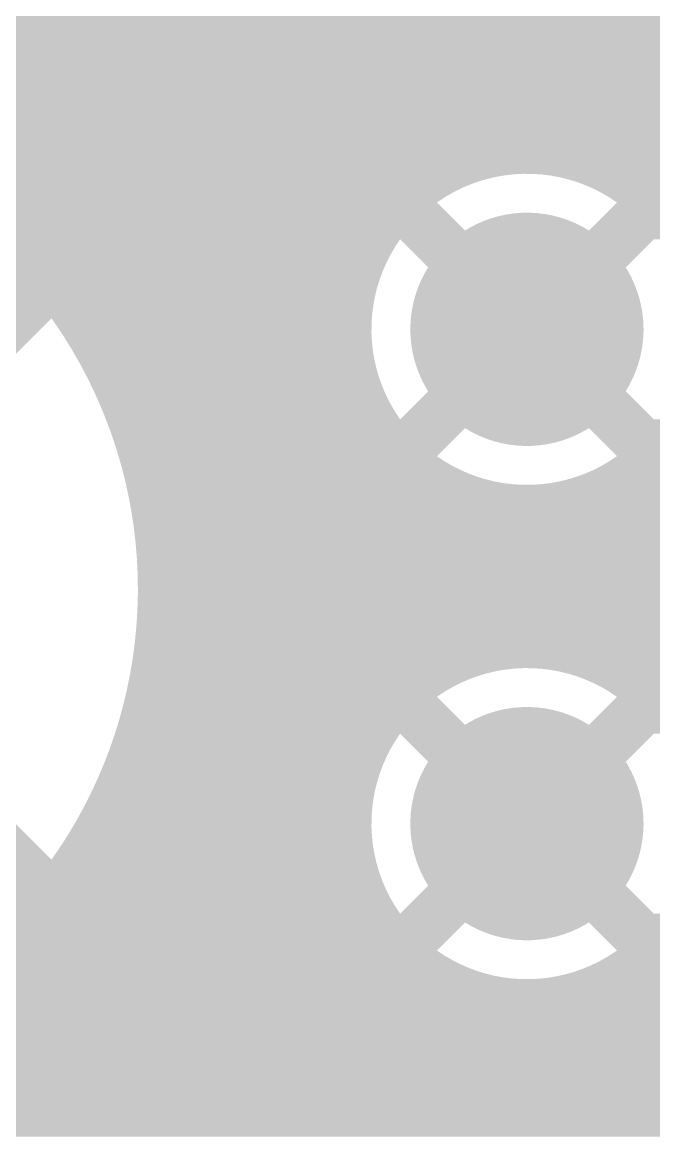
# Model space of a CAD drawing. Extents: x 295 to 953, y 10 to 290.
# Drawn here: x 541.25 to 546.6, y 125.44 to 134.89 of the extents above; entities that cross this region are included whole.
import ezdxf

# ---------------------------------------------------------------- set-up
doc = ezdxf.new("R2010")
doc.units = 0
doc.header["$LTSCALE"] = 5
doc.header["$MEASUREMENT"] = 0
doc.layers.add('GND1', color=7, linetype='CONTINUOUS')

msp = doc.modelspace()

# ---------------------------------------------------------------- linework, layer by layer
at = {"layer": 'GND1'}
for points in [[(525.2716, 134.6992), (525.2716, 135.6883), (562.2157, 134.6992), (562.6236, 135.6883)], [(525.2716, 134.5132), (525.2716, 134.6992), (562.1631, 134.5132), (562.2157, 134.6992)], [(525.2716, 134.3796), (525.2716, 134.5132), (562.1524, 134.3796), (562.1631, 134.5132)], [(525.2716, 134.0412), (525.2716, 134.3796), (562.1524, 134.0412), (562.1524, 134.3796)], [(538.4545, 134.0372), (538.3216, 134.0412), (562.1524, 134.0372), (562.1524, 134.0412)], [(538.5873, 134.0287), (538.4545, 134.0372), (562.1524, 134.0287), (562.1524, 134.0372)], [(538.7197, 134.0158), (538.5873, 134.0287), (562.1524, 134.0158), (562.1524, 134.0287)], [(538.8516, 133.9985), (538.7197, 134.0158), (562.1524, 133.9985), (562.1524, 134.0158)], [(538.9828, 133.9767), (538.8516, 133.9985), (562.1524, 133.9767), (562.1524, 133.9985)], [(539.1133, 133.9505), (538.9828, 133.9767), (562.1524, 133.9505), (562.1524, 133.9767)], [(539.2427, 133.92), (539.1133, 133.9505), (562.1524, 133.92), (562.1524, 133.9505)], [(539.3711, 133.8851), (539.2427, 133.92), (562.1524, 133.8851), (562.1524, 133.92)], [(539.4983, 133.8459), (539.3711, 133.8851), (562.1524, 133.8459), (562.1524, 133.8851)], [(539.624, 133.8025), (539.4983, 133.8459), (562.1524, 133.8025), (562.1524, 133.8459)], [(539.7482, 133.7549), (539.624, 133.8025), (562.1524, 133.7549), (562.1524, 133.8025)], [(539.8708, 133.7031), (539.7482, 133.7549), (562.1524, 133.7031), (562.1524, 133.7549)], [(539.9915, 133.6473), (539.8708, 133.7031), (562.1524, 133.6473), (562.1524, 133.7031)], [(540.0804, 133.6025), (539.9915, 133.6473), (562.1524, 133.6025), (562.1524, 133.6473)], [(540.0883, 133.5985), (540.0804, 133.6025), (545.4208, 133.5985), (545.4974, 133.6025)], [(545.5742, 133.6021), (545.4974, 133.6025), (550.3783, 133.6021), (550.3869, 133.6025)], [(545.6297, 133.5985), (545.5742, 133.6021), (550.3103, 133.5985), (550.3783, 133.6021)], [(540.1051, 133.59), (540.0883, 133.5985), (545.3445, 133.59), (545.4208, 133.5985)], [(540.1103, 133.5874), (540.1051, 133.59), (545.3292, 133.5874), (545.3445, 133.59)], [(540.1291, 133.5771), (540.1103, 133.5874), (545.2688, 133.5771), (545.3292, 133.5874)], [(540.1607, 133.5598), (540.1291, 133.5771), (545.194, 133.5598), (545.2688, 133.5771)], [(540.2002, 133.5382), (540.1607, 133.5598), (545.1203, 133.5382), (545.194, 133.5598)], [(540.227, 133.5236), (540.2002, 133.5382), (545.0793, 133.5236), (545.1203, 133.5382)], [(540.246, 133.5124), (540.227, 133.5236), (545.048, 133.5124), (545.0793, 133.5236)], [(540.2967, 133.4824), (540.246, 133.5124), (544.9773, 133.4824), (545.048, 133.5124)], [(545.6508, 133.5971), (545.6297, 133.5985), (550.2981, 133.5971), (550.3103, 133.5985)], [(545.7087, 133.59), (545.6508, 133.5971), (550.234, 133.59), (550.2981, 133.5971)], [(545.727, 133.5878), (545.7087, 133.59), (550.2207, 133.5878), (550.234, 133.59)], [(545.7853, 133.5771), (545.727, 133.5878), (550.1583, 133.5771), (550.2207, 133.5878)], [(545.8025, 133.574), (545.7853, 133.5771), (550.1447, 133.574), (550.1583, 133.5771)], [(545.8606, 133.5598), (545.8025, 133.574), (550.0835, 133.5598), (550.1447, 133.574)], [(545.8771, 133.5558), (545.8606, 133.5598), (550.0698, 133.5558), (550.0835, 133.5598)], [(545.9346, 133.5382), (545.8771, 133.5558), (550.0098, 133.5382), (550.0698, 133.5558)], [(545.9505, 133.5334), (545.9346, 133.5382), (549.9961, 133.5334), (550.0098, 133.5382)], [(546.0071, 133.5124), (545.9505, 133.5334), (549.9375, 133.5124), (549.9961, 133.5334)], [(546.0225, 133.5067), (546.0071, 133.5124), (549.924, 133.5067), (549.9375, 133.5124)], [(546.0779, 133.4824), (546.0225, 133.5067), (549.8668, 133.4824), (549.924, 133.5067)], [(540.3415, 133.4559), (540.2967, 133.4824), (544.9238, 133.4559), (544.9773, 133.4824)], [(540.3534, 133.4483), (540.3415, 133.4559), (544.9086, 133.4483), (544.9238, 133.4559)], [(540.413, 133.4103), (540.3534, 133.4483), (544.8419, 133.4103), (544.9086, 133.4483)], [(546.0928, 133.4758), (546.0779, 133.4824), (549.8536, 133.4758), (549.8668, 133.4824)], [(546.1468, 133.4483), (546.0928, 133.4758), (549.7981, 133.4483), (549.8536, 133.4758)], [(546.1612, 133.4409), (546.1468, 133.4483), (549.7851, 133.4409), (549.7981, 133.4483)], [(546.2135, 133.4103), (546.1612, 133.4409), (549.7314, 133.4103), (549.7851, 133.4409)], [(540.4537, 133.3843), (540.413, 133.4103), (544.8019, 133.3843), (544.8419, 133.4103)], [(540.4769, 133.3684), (540.4537, 133.3843), (544.7775, 133.3684), (544.8019, 133.3843)], [(540.4898, 133.3595), (540.4769, 133.3684), (544.7648, 133.3595), (544.7775, 133.3684)], [(540.5633, 133.309), (540.4898, 133.3595), (544.8153, 133.309), (544.7648, 133.3595)], [(546.0537, 133.1219), (546.2913, 133.3595), (549.8919, 133.1219), (549.6544, 133.3595)], [(546.2275, 133.4021), (546.2135, 133.4103), (549.7188, 133.4021), (549.7314, 133.4103)], [(546.2779, 133.3684), (546.2275, 133.4021), (549.667, 133.3684), (549.7188, 133.4021)], [(546.2912, 133.3595), (546.2779, 133.3684), (549.6543, 133.3595), (549.667, 133.3684)], [(546.2913, 133.3595), (546.2912, 133.3595), (549.6544, 133.3595), (549.6543, 133.3595)], [(540.3762, 133.1219), (540.5633, 133.309), (545.0024, 133.1219), (544.8153, 133.309)], [(545.1823, 133.2102), (545.2228, 133.2249), (545.8752, 133.2102), (545.8317, 133.2249)], [(545.2228, 133.2249), (545.2457, 133.2315), (545.8317, 133.2249), (545.8122, 133.2315)], [(545.2457, 133.2315), (545.2867, 133.2433), (545.8122, 133.2315), (545.7674, 133.2433)], [(545.2867, 133.2433), (545.3105, 133.2484), (545.7674, 133.2433), (545.7479, 133.2484)], [(545.3105, 133.2484), (545.3517, 133.2573), (545.7479, 133.2484), (545.7017, 133.2573)], [(545.3517, 133.2573), (545.3769, 133.261), (545.7017, 133.2573), (545.6826, 133.261)], [(545.3769, 133.261), (545.4175, 133.267), (545.6826, 133.261), (545.6346, 133.267)], [(545.4175, 133.267), (545.4458, 133.2692), (545.6346, 133.267), (545.6167, 133.2692)], [(545.4458, 133.2692), (545.4838, 133.2722), (545.6167, 133.2692), (545.5635, 133.2722)], [(545.4838, 133.2722), (545.5503, 133.2729), (545.5635, 133.2722), (545.5503, 133.2729)], [(545.0024, 133.1219), (545.0406, 133.1447), (546.0537, 133.1219), (546.0146, 133.1447)], [(545.0406, 133.1447), (545.0609, 133.1554), (546.0146, 133.1447), (545.9962, 133.1554)], [(545.0609, 133.1554), (545.0995, 133.1755), (545.9962, 133.1554), (545.9555, 133.1755)], [(545.0995, 133.1755), (545.1207, 133.1848), (545.9555, 133.1755), (545.9366, 133.1848)], [(545.1207, 133.1848), (545.1603, 133.2023), (545.9366, 133.1848), (545.8945, 133.2023)], [(545.1603, 133.2023), (545.1823, 133.2102), (545.8945, 133.2023), (545.8752, 133.2102)], [(540.2378, 132.9835), (540.3017, 133.0474), (544.41, 132.9835), (544.4526, 133.0474)], [(540.3017, 133.0474), (540.3762, 133.1219), (562.1524, 133.0474), (562.1524, 133.1219)], [(544.6902, 132.8098), (544.4526, 133.0474), (546.3659, 132.8098), (546.6035, 133.0474)], [(540.1716, 132.9173), (540.2378, 132.9835), (544.3712, 132.9173), (544.41, 132.9835)], [(540.0329, 132.7786), (540.1032, 132.8489), (544.3055, 132.7786), (544.3363, 132.8489)], [(540.1032, 132.8489), (540.1716, 132.9173), (544.3363, 132.8489), (544.3712, 132.9173)], [(539.9609, 132.7066), (540.0329, 132.7786), (544.2788, 132.7066), (544.3055, 132.7786)], [(544.6471, 132.7326), (544.6568, 132.7523), (546.4096, 132.7326), (546.3987, 132.7523)], [(544.6568, 132.7523), (544.6792, 132.7908), (546.3987, 132.7523), (546.3775, 132.7908)], [(544.6792, 132.7908), (544.6902, 132.8097), (546.3775, 132.7908), (546.3659, 132.8097)], [(544.6902, 132.8097), (544.6902, 132.8098), (546.3659, 132.8097), (546.3659, 132.8098)], [(539.8875, 132.6332), (539.9609, 132.7066), (544.2563, 132.6332), (544.2788, 132.7066)], [(544.6019, 132.6313), (544.6189, 132.6724), (546.4537, 132.6313), (546.4377, 132.6724)], [(544.6189, 132.6724), (544.6273, 132.6927), (546.4377, 132.6724), (546.4282, 132.6927)], [(544.6273, 132.6927), (544.6471, 132.7326), (546.4282, 132.6927), (546.4096, 132.7326)], [(531.718, 132.5586), (531.6849, 132.5964), (544.2382, 132.5586), (544.2474, 132.5964)], [(539.8507, 132.5964), (539.8875, 132.6332), (544.2474, 132.5964), (544.2563, 132.6332)], [(544.575, 132.5469), (544.5807, 132.5682), (546.4816, 132.5469), (546.4749, 132.5682)], [(544.5807, 132.5682), (544.5949, 132.6104), (546.4749, 132.5682), (546.4618, 132.6104)], [(544.5949, 132.6104), (544.6019, 132.6313), (546.4618, 132.6104), (546.4537, 132.6313)], [(531.7841, 132.4831), (531.718, 132.5586), (544.2244, 132.4831), (544.2382, 132.5586)], [(531.8507, 132.4069), (531.7841, 132.4831), (544.215, 132.4069), (544.2244, 132.4831)], [(544.5511, 132.4387), (544.5595, 132.4823), (546.5045, 132.4387), (546.4971, 132.4823)], [(544.5595, 132.4823), (544.5637, 132.504), (546.4971, 132.4823), (546.4919, 132.504)], [(544.5637, 132.504), (544.575, 132.5469), (546.4919, 132.504), (546.4816, 132.5469)], [(531.8772, 132.3766), (531.8507, 132.4069), (544.2131, 132.3766), (544.215, 132.4069)], [(535.7552, 131.664), (535.0426, 132.3766), (540.7833, 131.664), (541.4959, 132.3766)], [(541.5259, 132.3337), (541.4959, 132.3766), (544.2103, 132.3337), (544.2131, 132.3766)], [(544.5417, 132.3506), (544.543, 132.3727), (546.5149, 132.3506), (546.5126, 132.3727)], [(544.543, 132.3727), (544.5484, 132.4167), (546.5126, 132.3727), (546.5082, 132.4167)], [(544.5484, 132.4167), (544.5511, 132.4387), (546.5082, 132.4167), (546.5045, 132.4387)], [(541.5283, 132.3302), (541.5259, 132.3337), (544.2101, 132.3302), (544.2103, 132.3337)], [(541.5794, 132.2535), (541.5283, 132.3302), (544.2096, 132.2535), (544.2101, 132.3302)], [(544.539, 132.2841), (544.5392, 132.3063), (546.5171, 132.2841), (546.5164, 132.3063)], [(544.5397, 132.2619), (544.539, 132.2841), (546.5169, 132.2619), (546.5171, 132.2841)], [(544.5392, 132.3063), (544.5417, 132.3506), (546.5164, 132.3063), (546.5149, 132.3506)], [(541.5997, 132.2231), (541.5794, 132.2535), (544.2112, 132.2231), (544.2096, 132.2535)], [(541.6284, 132.1768), (541.5997, 132.2231), (544.2137, 132.1768), (544.2112, 132.2231)], [(544.5412, 132.2176), (544.5397, 132.2619), (546.5144, 132.2176), (546.5169, 132.2619)], [(544.5435, 132.1955), (544.5412, 132.2176), (546.5131, 132.1955), (546.5144, 132.2176)], [(544.5479, 132.1515), (544.5435, 132.1955), (546.5077, 132.1515), (546.5131, 132.1955)], [(541.6698, 132.11), (541.6284, 132.1768), (544.2211, 132.11), (544.2137, 132.1768)], [(541.6752, 132.1005), (541.6698, 132.11), (544.2221, 132.1005), (544.2211, 132.11)], [(541.7186, 132.0248), (541.6752, 132.1005), (544.235, 132.0248), (544.2221, 132.1005)], [(544.5516, 132.1295), (544.5479, 132.1515), (546.505, 132.1295), (546.5077, 132.1515)], [(544.559, 132.0859), (544.5516, 132.1295), (546.4966, 132.0859), (546.505, 132.1295)], [(541.736, 131.9946), (541.7186, 132.0248), (544.242, 131.9946), (544.235, 132.0248)], [(544.5642, 132.0642), (544.559, 132.0859), (546.4924, 132.0642), (546.4966, 132.0859)], [(544.5745, 132.0213), (544.5642, 132.0642), (546.4811, 132.0213), (546.4924, 132.0642)], [(544.5812, 132), (544.5745, 132.0213), (546.4754, 132), (546.4811, 132.0213)], [(544.5943, 131.9578), (544.5812, 132), (546.4612, 131.9578), (546.4754, 132)], [(541.7596, 131.95), (541.736, 131.9946), (544.2523, 131.95), (544.242, 131.9946)], [(541.7983, 131.877), (541.7596, 131.95), (544.2737, 131.877), (544.2523, 131.95)], [(544.6024, 131.9369), (544.5943, 131.9578), (546.4542, 131.9369), (546.4612, 131.9578)], [(544.6184, 131.8958), (544.6024, 131.9369), (546.4372, 131.8958), (546.4542, 131.9369)], [(541.7986, 131.8764), (541.7983, 131.877), (544.2739, 131.8764), (544.2737, 131.877)], [(541.8338, 131.8041), (541.7986, 131.8764), (544.2998, 131.8041), (544.2739, 131.8764)], [(544.6279, 131.8755), (544.6184, 131.8958), (546.4288, 131.8755), (546.4372, 131.8958)], [(544.6465, 131.8356), (544.6279, 131.8755), (546.409, 131.8356), (546.4288, 131.8755)], [(544.6574, 131.8159), (544.6465, 131.8356), (546.3993, 131.8159), (546.409, 131.8356)], [(544.6786, 131.7774), (544.6574, 131.8159), (546.3769, 131.7774), (546.3993, 131.8159)], [(541.8565, 131.7574), (541.8338, 131.8041), (544.3196, 131.7574), (544.2998, 131.8041)], [(541.8673, 131.7334), (541.8565, 131.7574), (544.3298, 131.7334), (544.3196, 131.7574)], [(541.898, 131.6646), (541.8673, 131.7334), (544.3638, 131.6646), (544.3298, 131.7334)], [(544.4526, 131.5208), (544.6902, 131.7584), (546.6035, 131.5208), (546.3659, 131.7584)], [(544.6902, 131.7585), (544.6786, 131.7774), (546.3659, 131.7585), (546.3769, 131.7774)], [(544.6902, 131.7584), (544.6902, 131.7585), (546.3659, 131.7584), (546.3659, 131.7585)], [(541.9108, 131.636), (541.898, 131.6646), (544.3802, 131.636), (544.3638, 131.6646)], [(541.9263, 131.5979), (541.9108, 131.636), (544.4019, 131.5979), (544.3802, 131.636)], [(541.9525, 131.5335), (541.9263, 131.5979), (544.4437, 131.5335), (544.4019, 131.5979)], [(541.9577, 131.5208), (541.9525, 131.5335), (544.4526, 131.5208), (544.4437, 131.5335)], [(541.9609, 131.5127), (541.9577, 131.5208), (562.1524, 131.5127), (562.1524, 131.5208)], [(541.9854, 131.4463), (541.9609, 131.5127), (562.1524, 131.4463), (562.1524, 131.5127)], [(542.0069, 131.3879), (541.9854, 131.4463), (544.944, 131.3879), (545.0024, 131.4463)], [(545.0415, 131.4235), (545.0024, 131.4463), (546.0155, 131.4235), (546.0537, 131.4463)], [(546.2913, 131.2087), (546.0537, 131.4463), (549.6544, 131.2087), (549.8919, 131.4463)], [(542.0487, 131.2616), (542.0069, 131.3879), (544.8177, 131.2616), (544.944, 131.3879)], [(545.0599, 131.4128), (545.0415, 131.4235), (545.9952, 131.4128), (546.0155, 131.4235)], [(545.1006, 131.3927), (545.0599, 131.4128), (545.9566, 131.3927), (545.9952, 131.4128)], [(545.1195, 131.3834), (545.1006, 131.3927), (545.9354, 131.3834), (545.9566, 131.3927)], [(545.1616, 131.3659), (545.1195, 131.3834), (545.8958, 131.3659), (545.9354, 131.3834)], [(545.1809, 131.358), (545.1616, 131.3659), (545.8738, 131.358), (545.8958, 131.3659)], [(545.2244, 131.3433), (545.1809, 131.358), (545.8333, 131.3433), (545.8738, 131.358)], [(545.2439, 131.3367), (545.2244, 131.3433), (545.8104, 131.3367), (545.8333, 131.3433)], [(545.2887, 131.3249), (545.2439, 131.3367), (545.7694, 131.3249), (545.8104, 131.3367)], [(542.0642, 131.2087), (542.0487, 131.2616), (544.7648, 131.2087), (544.8177, 131.2616)], [(545.3082, 131.3198), (545.2887, 131.3249), (545.7456, 131.3198), (545.7694, 131.3249)], [(545.3544, 131.3109), (545.3082, 131.3198), (545.7044, 131.3109), (545.7456, 131.3198)], [(545.3735, 131.3072), (545.3544, 131.3109), (545.6792, 131.3072), (545.7044, 131.3109)], [(545.4215, 131.3012), (545.3735, 131.3072), (545.6386, 131.3012), (545.6792, 131.3072)], [(545.4395, 131.299), (545.4215, 131.3012), (545.6103, 131.299), (545.6386, 131.3012)], [(545.4926, 131.296), (545.4395, 131.299), (545.5723, 131.296), (545.6103, 131.299)], [(545.5058, 131.2953), (545.4926, 131.296), (545.5058, 131.2953), (545.5723, 131.296)], [(542.0767, 131.1661), (542.0642, 131.2087), (544.8286, 131.1661), (544.7648, 131.2087)], [(542.0861, 131.1339), (542.0767, 131.1661), (544.8835, 131.1339), (544.8286, 131.1661)], [(546.1605, 131.1273), (546.2143, 131.1579), (549.7844, 131.1273), (549.7321, 131.1579)], [(546.2143, 131.1579), (546.2268, 131.1661), (549.7321, 131.1579), (549.7181, 131.1661)], [(546.2268, 131.1661), (546.2786, 131.1998), (549.7181, 131.1661), (549.6676, 131.1998)], [(546.2786, 131.1998), (546.2911, 131.2087), (549.6676, 131.1998), (549.6543, 131.2087)], [(546.2911, 131.2087), (546.2913, 131.2087), (549.6543, 131.2087), (549.6544, 131.2087)], [(542.0879, 131.1273), (542.0861, 131.1339), (544.8949, 131.1273), (544.8835, 131.1339)], [(542.0968, 131.0924), (542.0879, 131.1273), (544.9633, 131.0924), (544.8949, 131.1273)], [(542.1048, 131.0615), (542.0968, 131.0924), (545.0336, 131.0615), (544.9633, 131.0924)], [(542.1117, 131.0348), (542.1048, 131.0615), (545.1056, 131.0348), (545.0336, 131.0615)], [(545.9495, 131.0348), (546.0081, 131.0558), (549.9951, 131.0348), (549.9385, 131.0558)], [(546.0081, 131.0558), (546.0216, 131.0615), (549.9385, 131.0558), (549.9231, 131.0615)], [(546.0216, 131.0615), (546.0788, 131.0858), (549.9231, 131.0615), (549.8677, 131.0858)], [(546.0788, 131.0858), (546.092, 131.0924), (549.8677, 131.0858), (549.8528, 131.0924)], [(546.092, 131.0924), (546.1476, 131.1199), (549.8528, 131.0924), (549.7989, 131.1199)], [(546.1476, 131.1199), (546.1605, 131.1273), (549.7989, 131.1199), (549.7844, 131.1273)], [(542.1174, 131.0124), (542.1117, 131.0348), (545.179, 131.0124), (545.1056, 131.0348)], [(542.1193, 131.0051), (542.1174, 131.0124), (545.2088, 131.0051), (545.179, 131.0124)], [(542.1217, 130.9942), (542.1193, 131.0051), (545.2536, 130.9942), (545.2088, 131.0051)], [(542.1248, 130.9804), (542.1217, 130.9942), (545.3291, 130.9804), (545.2536, 130.9942)], [(542.1269, 130.9711), (542.1248, 130.9804), (545.4053, 130.9711), (545.3291, 130.9804)], [(542.128, 130.9661), (542.1269, 130.9711), (545.4819, 130.9661), (545.4053, 130.9711)], [(542.1281, 130.9657), (542.128, 130.9661), (545.5587, 130.9657), (545.4819, 130.9661)], [(542.1481, 130.8753), (542.1281, 130.9657), (562.1524, 130.8753), (562.1524, 130.9657)], [(545.5587, 130.9657), (545.5673, 130.9661), (550.4482, 130.9657), (550.3714, 130.9661)], [(545.5673, 130.9661), (545.6353, 130.9697), (550.3714, 130.9661), (550.3159, 130.9697)], [(545.6353, 130.9697), (545.6475, 130.9711), (550.3159, 130.9697), (550.2948, 130.9711)], [(545.6475, 130.9711), (545.7116, 130.9782), (550.2948, 130.9711), (550.2369, 130.9782)], [(545.7116, 130.9782), (545.7249, 130.9804), (550.2369, 130.9782), (550.2186, 130.9804)], [(545.7249, 130.9804), (545.7873, 130.9911), (550.2186, 130.9804), (550.1603, 130.9911)], [(545.7873, 130.9911), (545.8009, 130.9942), (550.1603, 130.9911), (550.1431, 130.9942)], [(545.8009, 130.9942), (545.8621, 131.0084), (550.1431, 130.9942), (550.085, 131.0084)], [(545.8621, 131.0084), (545.8758, 131.0124), (550.085, 131.0084), (550.0685, 131.0124)], [(545.8758, 131.0124), (545.9358, 131.03), (550.0685, 131.0124), (550.011, 131.03)], [(545.9358, 131.03), (545.9495, 131.0348), (550.011, 131.03), (549.9951, 131.0348)], [(542.1726, 130.7445), (542.1481, 130.8753), (562.1524, 130.7445), (562.1524, 130.8753)], [(542.1926, 130.613), (542.1726, 130.7445), (562.1524, 130.613), (562.1524, 130.7445)], [(542.2082, 130.4809), (542.1926, 130.613), (562.1524, 130.4809), (562.1524, 130.613)], [(542.2194, 130.3483), (542.2082, 130.4809), (562.1524, 130.3483), (562.1524, 130.4809)], [(542.2261, 130.2154), (542.2194, 130.3483), (562.1524, 130.2154), (562.1524, 130.3483)], [(542.2283, 130.0824), (542.2261, 130.2154), (562.1524, 130.0824), (562.1524, 130.2154)], [(542.224, 129.8971), (542.228, 130.0301), (562.1524, 129.8971), (562.1524, 130.0301)], [(542.228, 130.0301), (542.2283, 130.0824), (562.1524, 130.0301), (562.1524, 130.0824)], [(542.2155, 129.7644), (542.224, 129.8971), (562.1524, 129.7644), (562.1524, 129.8971)], [(542.2026, 129.632), (542.2155, 129.7644), (562.1524, 129.632), (562.1524, 129.7644)], [(542.1853, 129.5001), (542.2026, 129.632), (562.1524, 129.5001), (562.1524, 129.632)], [(542.1706, 129.4115), (542.1853, 129.5001), (562.1524, 129.4115), (562.1524, 129.5001)], [(542.1592, 129.3472), (542.1635, 129.3688), (545.1203, 129.3472), (545.1939, 129.3688)], [(542.1635, 129.3688), (542.1664, 129.3861), (545.194, 129.3688), (545.2688, 129.3861)], [(542.1635, 129.3688), (542.1635, 129.3688), (545.1939, 129.3688), (545.194, 129.3688)], [(542.1664, 129.3861), (542.1685, 129.399), (545.2688, 129.3861), (545.3445, 129.399)], [(542.1685, 129.399), (542.1699, 129.4075), (545.3445, 129.399), (545.4208, 129.4075)], [(542.1699, 129.4075), (542.1706, 129.4115), (545.4208, 129.4075), (545.4974, 129.4115)], [(545.5742, 129.4111), (545.4974, 129.4115), (562.1524, 129.4111), (562.1524, 129.4115)], [(545.6508, 129.4061), (545.5742, 129.4111), (562.1524, 129.4061), (562.1524, 129.4111)], [(545.727, 129.3968), (545.6508, 129.4061), (562.1524, 129.3968), (562.1524, 129.4061)], [(545.8025, 129.383), (545.727, 129.3968), (562.1524, 129.383), (562.1524, 129.3968)], [(545.8771, 129.3648), (545.8025, 129.383), (562.1524, 129.3648), (562.1524, 129.383)], [(545.9505, 129.3424), (545.8771, 129.3648), (562.1524, 129.3424), (562.1524, 129.3648)], [(542.1373, 129.2384), (542.1411, 129.2573), (544.8754, 129.2384), (544.9086, 129.2573)], [(542.1411, 129.2573), (542.1479, 129.2914), (544.9086, 129.2573), (544.9773, 129.2914)], [(542.1479, 129.2914), (542.154, 129.3214), (544.9773, 129.2914), (545.048, 129.3214)], [(542.154, 129.3214), (542.1592, 129.3472), (545.048, 129.3214), (545.1203, 129.3472)], [(546.0225, 129.3157), (545.9505, 129.3424), (562.1524, 129.3157), (562.1524, 129.3424)], [(546.0928, 129.2848), (546.0225, 129.3157), (562.1524, 129.2848), (562.1524, 129.3157)], [(546.1612, 129.2499), (546.0928, 129.2848), (562.1524, 129.2499), (562.1524, 129.2848)], [(542.1068, 129.1089), (542.1208, 129.1685), (544.8244, 129.1089), (544.7648, 129.1685)], [(542.1208, 129.1685), (542.1229, 129.1774), (544.7648, 129.1685), (544.7775, 129.1774)], [(542.1229, 129.1774), (542.1328, 129.2193), (544.7775, 129.1774), (544.8419, 129.2193)], [(542.1328, 129.2193), (542.1373, 129.2384), (544.8419, 129.2193), (544.8754, 129.2384)], [(546.0537, 128.9309), (546.2913, 129.1685), (562.1524, 128.9309), (562.1524, 129.1685)], [(546.2275, 129.2111), (546.1612, 129.2499), (562.1524, 129.2111), (562.1524, 129.2499)], [(546.2913, 129.1685), (546.2275, 129.2111), (562.1524, 129.1685), (562.1524, 129.2111)], [(542.0719, 128.9805), (542.1068, 129.1089), (544.9528, 128.9805), (544.8244, 129.1089)], [(545.3105, 129.0574), (545.3517, 129.0663), (545.7479, 129.0574), (545.7017, 129.0663)], [(545.3517, 129.0663), (545.3769, 129.07), (545.7017, 129.0663), (545.6826, 129.07)], [(545.3769, 129.07), (545.4175, 129.076), (545.6826, 129.07), (545.6346, 129.076)], [(545.4175, 129.076), (545.4458, 129.0782), (545.6346, 129.076), (545.6167, 129.0782)], [(545.4458, 129.0782), (545.4838, 129.0812), (545.6167, 129.0782), (545.5635, 129.0812)], [(545.4838, 129.0812), (545.5503, 129.0819), (545.5635, 129.0812), (545.5503, 129.0819)], [(542.0566, 128.9309), (542.0719, 128.9805), (545.0024, 128.9309), (544.9528, 128.9805)], [(545.0609, 128.9644), (545.0995, 128.9845), (545.9962, 128.9644), (545.9555, 128.9845)], [(545.0995, 128.9845), (545.1207, 128.9938), (545.9555, 128.9845), (545.9366, 128.9938)], [(545.1207, 128.9938), (545.1603, 129.0113), (545.9366, 128.9938), (545.8945, 129.0113)], [(545.1603, 129.0113), (545.1823, 129.0192), (545.8945, 129.0113), (545.8752, 129.0192)], [(545.1823, 129.0192), (545.2228, 129.0339), (545.8752, 129.0192), (545.8317, 129.0339)], [(545.2228, 129.0339), (545.2457, 129.0405), (545.8317, 129.0339), (545.8122, 129.0405)], [(545.2457, 129.0405), (545.2867, 129.0523), (545.8122, 129.0405), (545.7674, 129.0523)], [(545.2867, 129.0523), (545.3105, 129.0574), (545.7674, 129.0523), (545.7479, 129.0574)], [(542.0337, 128.8564), (542.0566, 128.9309), (562.1524, 128.8564), (562.1524, 128.9309)], [(545.0024, 128.9309), (545.0406, 128.9537), (546.0537, 128.9309), (546.0146, 128.9537)], [(545.0406, 128.9537), (545.0609, 128.9644), (546.0146, 128.9537), (545.9962, 128.9644)], [(541.9893, 128.7277), (542.0117, 128.7925), (544.372, 128.7277), (544.41, 128.7925)], [(542.0117, 128.7925), (542.0327, 128.8534), (544.41, 128.7925), (544.4506, 128.8534)], [(542.0327, 128.8534), (542.0337, 128.8564), (544.4506, 128.8534), (544.4526, 128.8564)], [(544.6902, 128.6188), (544.4526, 128.8564), (546.3659, 128.6188), (546.6035, 128.8564)], [(541.9626, 128.6579), (541.9888, 128.7263), (544.3363, 128.6579), (544.3712, 128.7263)], [(541.9888, 128.7263), (541.9893, 128.7277), (544.3712, 128.7263), (544.372, 128.7277)], [(541.935, 128.5876), (541.9417, 128.6034), (544.3055, 128.5876), (544.3125, 128.6034)], [(541.9417, 128.6034), (541.9626, 128.6579), (544.3125, 128.6034), (544.3363, 128.6579)], [(544.6568, 128.5613), (544.6792, 128.5998), (546.3987, 128.5613), (546.3775, 128.5998)], [(544.6792, 128.5998), (544.6902, 128.6187), (546.3775, 128.5998), (546.3659, 128.6187)], [(544.6902, 128.6187), (544.6902, 128.6188), (546.3659, 128.6187), (546.3659, 128.6188)], [(535.0426, 127.7883), (535.7552, 128.5009), (541.4959, 127.7883), (540.7833, 128.5009)], [(541.89, 128.4809), (541.9046, 128.5156), (544.2682, 128.4809), (544.2788, 128.5156)], [(541.9046, 128.5156), (541.935, 128.5876), (544.2788, 128.5156), (544.3055, 128.5876)], [(544.6189, 128.4814), (544.6273, 128.5017), (546.4377, 128.4814), (546.4282, 128.5017)], [(544.6273, 128.5017), (544.6471, 128.5416), (546.4282, 128.5017), (546.4096, 128.5416)], [(544.6471, 128.5416), (544.6568, 128.5613), (546.4096, 128.5416), (546.3987, 128.5613)], [(541.8375, 128.3676), (541.872, 128.4422), (544.2382, 128.3676), (544.2563, 128.4422)], [(541.872, 128.4422), (541.89, 128.4809), (544.2563, 128.4422), (544.2682, 128.4809)], [(544.5807, 128.3772), (544.5949, 128.4194), (546.4749, 128.3772), (546.4618, 128.4194)], [(544.5949, 128.4194), (544.6019, 128.4403), (546.4618, 128.4194), (546.4537, 128.4403)], [(544.6019, 128.4403), (544.6189, 128.4814), (546.4537, 128.4403), (546.4377, 128.4814)], [(541.7998, 128.2921), (541.8341, 128.3602), (544.2244, 128.2921), (544.2368, 128.3602)], [(541.8341, 128.3602), (541.8375, 128.3676), (544.2368, 128.3602), (544.2382, 128.3676)], [(544.5595, 128.2913), (544.5637, 128.313), (546.4971, 128.2913), (546.4919, 128.313)], [(544.5637, 128.313), (544.575, 128.3559), (546.4919, 128.313), (546.4816, 128.3559)], [(544.575, 128.3559), (544.5807, 128.3772), (546.4816, 128.3559), (546.4749, 128.3772)], [(541.7184, 128.1392), (541.7603, 128.2159), (544.2101, 128.1392), (544.215, 128.2159)], [(541.7603, 128.2159), (541.7742, 128.2414), (544.215, 128.2159), (544.2182, 128.2414)], [(541.7742, 128.2414), (541.7998, 128.2921), (544.2182, 128.2414), (544.2244, 128.2921)], [(544.543, 128.1817), (544.5484, 128.2257), (546.5126, 128.1817), (546.5082, 128.2257)], [(544.5484, 128.2257), (544.5511, 128.2477), (546.5082, 128.2257), (546.5045, 128.2477)], [(544.5511, 128.2477), (544.5595, 128.2913), (546.5045, 128.2477), (546.4971, 128.2913)], [(541.6736, 128.0625), (541.7104, 128.1246), (544.2096, 128.0625), (544.21, 128.1246)], [(541.7104, 128.1246), (541.7184, 128.1392), (544.21, 128.1246), (544.2101, 128.1392)], [(544.5392, 128.1153), (544.5417, 128.1596), (546.5164, 128.1153), (546.5149, 128.1596)], [(544.5417, 128.1596), (544.543, 128.1817), (546.5149, 128.1596), (546.5126, 128.1817)], [(541.6427, 128.0101), (541.6736, 128.0625), (544.2124, 128.0101), (544.2096, 128.0625)], [(544.539, 128.0931), (544.5392, 128.1153), (546.5171, 128.0931), (546.5164, 128.1153)], [(544.5397, 128.0709), (544.539, 128.0931), (546.5169, 128.0709), (546.5171, 128.0931)], [(544.5412, 128.0266), (544.5397, 128.0709), (546.5144, 128.0266), (546.5169, 128.0709)], [(544.5435, 128.0045), (544.5412, 128.0266), (546.5131, 128.0045), (546.5144, 128.0266)], [(541.5785, 127.9095), (541.6272, 127.9858), (544.2221, 127.9095), (544.2137, 127.9858)], [(541.6272, 127.9858), (541.6427, 128.0101), (544.2137, 127.9858), (544.2124, 128.0101)], [(544.5479, 127.9605), (544.5435, 128.0045), (546.5077, 127.9605), (546.5131, 128.0045)], [(544.5516, 127.9385), (544.5479, 127.9605), (546.505, 127.9385), (546.5077, 127.9605)], [(544.559, 127.8949), (544.5516, 127.9385), (546.4966, 127.8949), (546.505, 127.9385)], [(541.5271, 127.8338), (541.5711, 127.898), (544.235, 127.8338), (544.2241, 127.898)], [(541.5711, 127.898), (541.5785, 127.9095), (544.2241, 127.898), (544.2221, 127.9095)], [(544.5642, 127.8732), (544.559, 127.8949), (546.4924, 127.8732), (546.4966, 127.8949)], [(544.5745, 127.8303), (544.5642, 127.8732), (546.4811, 127.8303), (546.4924, 127.8732)], [(531.8082, 127.7012), (531.8525, 127.759), (544.2693, 127.7012), (544.2523, 127.759)], [(531.8525, 127.759), (531.8749, 127.7883), (544.2523, 127.759), (544.2455, 127.7883)], [(541.4959, 127.7883), (541.5271, 127.8338), (544.2455, 127.7883), (544.235, 127.8338)], [(544.5812, 127.809), (544.5745, 127.8303), (546.4754, 127.809), (546.4811, 127.8303)], [(544.5943, 127.7668), (544.5812, 127.809), (546.4612, 127.7668), (546.4754, 127.809)], [(544.6024, 127.7459), (544.5943, 127.7668), (546.4542, 127.7459), (546.4612, 127.7668)], [(544.6184, 127.7048), (544.6024, 127.7459), (546.4372, 127.7048), (546.4542, 127.7459)], [(531.7237, 127.6131), (531.793, 127.6854), (544.2998, 127.6131), (544.2739, 127.6854)], [(531.793, 127.6854), (531.8082, 127.7012), (544.2739, 127.6854), (544.2693, 127.7012)], [(544.6279, 127.6845), (544.6184, 127.7048), (546.4288, 127.6845), (546.4372, 127.7048)], [(544.6465, 127.6446), (544.6279, 127.6845), (546.409, 127.6446), (546.4288, 127.6845)], [(531.681, 127.5685), (531.7237, 127.6131), (544.3187, 127.5685), (544.2998, 127.6131)], [(539.8768, 127.5424), (539.8507, 127.5685), (544.3298, 127.5424), (544.3187, 127.5685)], [(544.4526, 127.3298), (544.6902, 127.5674), (546.6035, 127.3298), (546.3659, 127.5674)], [(544.6574, 127.6249), (544.6465, 127.6446), (546.3993, 127.6249), (546.409, 127.6446)], [(544.6786, 127.5864), (544.6574, 127.6249), (546.3769, 127.5864), (546.3993, 127.6249)], [(544.6902, 127.5675), (544.6786, 127.5864), (546.3659, 127.5675), (546.3769, 127.5864)], [(544.6902, 127.5674), (544.6902, 127.5675), (546.3659, 127.5674), (546.3659, 127.5675)], [(539.9456, 127.4736), (539.8768, 127.5424), (544.3638, 127.4736), (544.3298, 127.5424)], [(540.0123, 127.4069), (539.9456, 127.4736), (544.4019, 127.4069), (544.3638, 127.4736)], [(540.0766, 127.3425), (540.0123, 127.4069), (544.4437, 127.3425), (544.4019, 127.4069)], [(540.0893, 127.3298), (540.0766, 127.3425), (544.4526, 127.3298), (544.4437, 127.3425)], [(540.1319, 127.2873), (540.0894, 127.3298), (549.1032, 127.2873), (549.1009, 127.3298)], [(540.1639, 127.2553), (540.1319, 127.2873), (549.1067, 127.2553), (549.1032, 127.2873)], [(540.4015, 127.0177), (540.1639, 127.2553), (544.7648, 127.0177), (545.0024, 127.2553)], [(545.0415, 127.2325), (545.0024, 127.2553), (546.0155, 127.2325), (546.0537, 127.2553)], [(545.0599, 127.2218), (545.0415, 127.2325), (545.9952, 127.2218), (546.0155, 127.2325)], [(545.1006, 127.2017), (545.0599, 127.2218), (545.9566, 127.2017), (545.9952, 127.2218)], [(545.1195, 127.1924), (545.1006, 127.2017), (545.9354, 127.1924), (545.9566, 127.2017)], [(545.1616, 127.1749), (545.1195, 127.1924), (545.8958, 127.1749), (545.9354, 127.1924)], [(546.098, 127.211), (546.0537, 127.2553), (549.1116, 127.211), (549.1067, 127.2553)], [(546.1737, 127.1353), (546.098, 127.211), (549.1245, 127.1353), (549.1116, 127.211)], [(545.1809, 127.167), (545.1616, 127.1749), (545.8738, 127.167), (545.8958, 127.1749)], [(545.2244, 127.1523), (545.1809, 127.167), (545.8333, 127.1523), (545.8738, 127.167)], [(545.2439, 127.1457), (545.2244, 127.1523), (545.8104, 127.1457), (545.8333, 127.1523)], [(545.2887, 127.1339), (545.2439, 127.1457), (545.7694, 127.1339), (545.8104, 127.1457)], [(545.3082, 127.1288), (545.2887, 127.1339), (545.7456, 127.1288), (545.7694, 127.1339)], [(545.3544, 127.1199), (545.3082, 127.1288), (545.7044, 127.1199), (545.7456, 127.1288)], [(545.3735, 127.1162), (545.3544, 127.1199), (545.6792, 127.1162), (545.7044, 127.1199)], [(545.4215, 127.1102), (545.3735, 127.1162), (545.6386, 127.1102), (545.6792, 127.1162)], [(545.4395, 127.108), (545.4215, 127.1102), (545.6103, 127.108), (545.6386, 127.1102)], [(545.4926, 127.105), (545.4395, 127.108), (545.5723, 127.105), (545.6103, 127.108)], [(545.5058, 127.1043), (545.4926, 127.105), (545.5058, 127.1043), (545.5723, 127.105)], [(546.2485, 127.0605), (546.1737, 127.1353), (549.1418, 127.0605), (549.1245, 127.1353)], [(540.4441, 126.9751), (540.4015, 127.0177), (544.8286, 126.9751), (544.7648, 127.0177)], [(546.2449, 126.9869), (546.2786, 127.0088), (549.1634, 126.9869), (549.157, 127.0088)], [(546.2913, 127.0177), (546.2485, 127.0605), (549.1544, 127.0177), (549.1418, 127.0605)], [(546.2786, 127.0088), (546.2913, 127.0177), (549.157, 127.0088), (549.1544, 127.0177)], [(540.4829, 126.9363), (540.4441, 126.9751), (544.8949, 126.9363), (544.8286, 126.9751)], [(540.5178, 126.9014), (540.4829, 126.9363), (544.9633, 126.9014), (544.8949, 126.9363)], [(540.5486, 126.8705), (540.5178, 126.9014), (545.0336, 126.8705), (544.9633, 126.9014)], [(546.0081, 126.8648), (546.0788, 126.8948), (549.2104, 126.8648), (549.1976, 126.8948)], [(546.0788, 126.8948), (546.1186, 126.9146), (549.1976, 126.8948), (549.1893, 126.9146)], [(546.1186, 126.9146), (546.1476, 126.9289), (549.1893, 126.9146), (549.1841, 126.9289)], [(546.1476, 126.9289), (546.2143, 126.9669), (549.1841, 126.9289), (549.1705, 126.9669)], [(546.2143, 126.9669), (546.2449, 126.9869), (549.1705, 126.9669), (549.1634, 126.9869)], [(540.4773, 126.7963), (540.4874, 126.8032), (545.2916, 126.7963), (545.2536, 126.8032)], [(540.4874, 126.8032), (540.5136, 126.8214), (545.2536, 126.8032), (545.179, 126.8214)], [(540.5136, 126.8214), (540.546, 126.8438), (545.179, 126.8214), (545.1056, 126.8438)], [(540.546, 126.8438), (540.5633, 126.8558), (545.1056, 126.8438), (545.0732, 126.8558)], [(540.5633, 126.8558), (540.5486, 126.8705), (545.0732, 126.8558), (545.0336, 126.8705)], [(545.7116, 126.7872), (545.7873, 126.8001), (549.2474, 126.7872), (549.241, 126.8001)], [(545.7873, 126.8001), (545.8621, 126.8174), (549.241, 126.8001), (549.2324, 126.8174)], [(545.8621, 126.8174), (545.9358, 126.839), (549.2324, 126.8174), (549.2217, 126.839)], [(545.9358, 126.839), (545.9496, 126.8439), (549.2217, 126.839), (549.2193, 126.8439)], [(545.9496, 126.8439), (546.0081, 126.8648), (549.2193, 126.8439), (549.2104, 126.8648)], [(540.2517, 126.6554), (540.3398, 126.7084), (549.3258, 126.6554), (549.2914, 126.7084)], [(540.3398, 126.7084), (540.3657, 126.7239), (549.2914, 126.7084), (549.2825, 126.7239)], [(540.3657, 126.7239), (540.444, 126.7747), (549.2825, 126.7239), (549.2536, 126.7747)], [(540.444, 126.7747), (540.4447, 126.7751), (545.5587, 126.7747), (545.4819, 126.7751)], [(540.4447, 126.7751), (540.4523, 126.7801), (545.4819, 126.7751), (545.4053, 126.7801)], [(540.4523, 126.7801), (540.4668, 126.7894), (545.4053, 126.7801), (545.3291, 126.7894)], [(540.4668, 126.7894), (540.4773, 126.7963), (545.3291, 126.7894), (545.2916, 126.7963)], [(545.5587, 126.7747), (545.5665, 126.7751), (549.2536, 126.7747), (549.2533, 126.7751)], [(545.5665, 126.7751), (545.6353, 126.7787), (549.2533, 126.7751), (549.2516, 126.7787)], [(545.6353, 126.7787), (545.7116, 126.7872), (549.2516, 126.7787), (549.2474, 126.7872)], [(540.1354, 126.5907), (540.2083, 126.6313), (562.1524, 126.5907), (562.1524, 126.6313)], [(540.2084, 126.6313), (540.2312, 126.644), (549.3421, 126.6313), (549.3332, 126.644)], [(540.2312, 126.644), (540.2517, 126.6554), (549.3332, 126.644), (549.3258, 126.6554)], [(539.8967, 126.4733), (540.017, 126.53), (549.8084, 126.4733), (549.8651, 126.53)], [(540.017, 126.53), (540.0692, 126.5568), (549.8651, 126.53), (549.8919, 126.5568)], [(540.0692, 126.5568), (540.1354, 126.5907), (562.1524, 126.5568), (562.1524, 126.5907)], [(539.6507, 126.3722), (539.7745, 126.4207), (549.7073, 126.3722), (549.7558, 126.4207)], [(539.7745, 126.4207), (539.8967, 126.4733), (549.7558, 126.4207), (549.8084, 126.4733)], [(539.4977, 126.3192), (539.5252, 126.3278), (549.6543, 126.3192), (549.663, 126.3278)], [(539.5252, 126.3278), (539.6507, 126.3722), (549.663, 126.3278), (549.7073, 126.3722)], [(539.141, 126.2205), (539.212, 126.2378), (549.8183, 126.2205), (549.7844, 126.2378)], [(539.212, 126.2378), (539.2702, 126.252), (549.7844, 126.2378), (549.7602, 126.252)], [(539.2702, 126.252), (539.3584, 126.2766), (549.7602, 126.252), (549.7181, 126.2766)], [(539.3584, 126.2766), (539.3984, 126.2878), (549.7181, 126.2766), (549.7014, 126.2878)], [(539.3984, 126.2878), (539.4977, 126.3192), (549.7014, 126.2878), (549.6543, 126.3192)], [(538.4829, 126.1291), (538.6156, 126.1385), (550.0481, 126.1291), (550.0174, 126.1385)], [(538.6156, 126.1385), (538.6808, 126.1453), (550.0174, 126.1385), (549.9951, 126.1453)], [(538.6808, 126.1453), (538.7479, 126.1524), (549.9951, 126.1453), (549.9761, 126.1524)], [(538.7479, 126.1524), (538.8797, 126.1707), (549.9761, 126.1524), (549.9268, 126.1707)], [(538.8797, 126.1707), (538.8876, 126.172), (549.9268, 126.1707), (549.9231, 126.172)], [(538.8876, 126.172), (539.0107, 126.1934), (549.9231, 126.172), (549.8745, 126.1934)], [(539.0107, 126.1934), (539.0564, 126.2029), (549.8745, 126.1934), (549.8528, 126.2029)], [(539.0564, 126.2029), (539.141, 126.2205), (549.8528, 126.2029), (549.8183, 126.2205)], [(525.2716, 126.1229), (525.2716, 126.1237), (550.0685, 126.1229), (550.0658, 126.1237)], [(525.2716, 126.1047), (525.2716, 126.1229), (550.1431, 126.1047), (550.0685, 126.1229)], [(525.2716, 126.0909), (525.2716, 126.1047), (550.2186, 126.0909), (550.1431, 126.1047)], [(525.2716, 126.0816), (525.2716, 126.0909), (550.2948, 126.0816), (550.2186, 126.0909)], [(525.2716, 126.0766), (525.2716, 126.0816), (550.3714, 126.0766), (550.2948, 126.0816)], [(525.2716, 126.0762), (525.2716, 126.0766), (550.4482, 126.0762), (550.3714, 126.0766)], [(525.2716, 125.5094), (525.2716, 126.0762), (562.1524, 125.5094), (562.1524, 126.0762)], [(538.2169, 126.1237), (538.35, 126.1242), (550.0658, 126.1237), (550.0643, 126.1242)], [(538.35, 126.1242), (538.4829, 126.1291), (550.0643, 126.1242), (550.0481, 126.1291)], [(525.4396, 125.4388), (525.2718, 125.509), (562.1524, 125.4388), (562.1524, 125.509)]]:
    msp.add_solid(points, dxfattribs=at)

doc.saveas('drawing.dxf')
